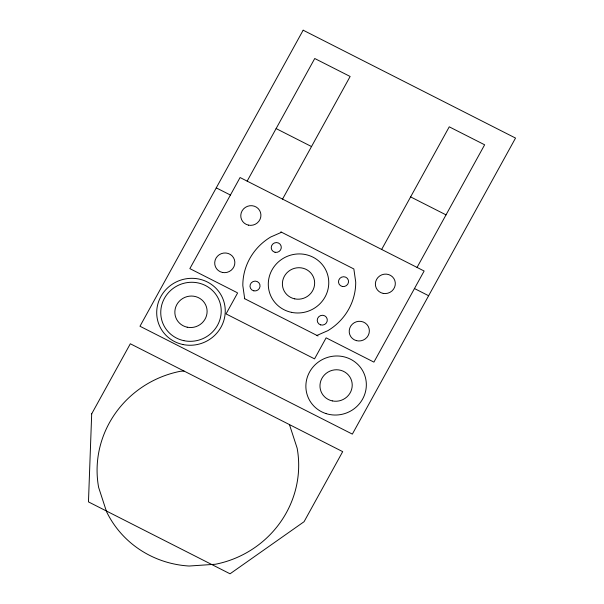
<?xml version="1.0" encoding="UTF-8"?>
<svg xmlns="http://www.w3.org/2000/svg" width="604" height="604" viewBox="0 0 604 604"><rect width="100%" height="100%" fill="white"/><g stroke="black" fill="none" stroke-linecap="round" stroke-linejoin="round"><path stroke-width="0.91" d="M247.149 181.125L314.744 58.505L350.139 76.481L282.544 199.109M237.644 292.895L226.055 313.914L314.548 358.867L326.13 337.84L373.914 362.113L424.129 271.022L240.075 177.531L189.86 268.621L236.904 292.517M381.652 249.444L449.248 126.825L484.642 144.801L417.047 267.429M281.585 232.253L270.713 237.002A56.753 54.821 -23.5 0 0 242.823 285.609L244.688 298.716M316.949 335.424L327.821 330.675A56.753 54.821 -23.5 0 0 355.718 282.068L353.853 268.961L280.83 231.868M184.024 371.045L180.332 371.294A101.344 97.893 -23.5 0 0 98.618 487.36L106.538 511.664A101.344 97.893 -23.5 0 0 189.143 566.031L215.432 564.249A101.344 97.893 -23.5 0 0 297.145 448.183L289.452 424.597M276.119 128.577L311.513 146.553M410.622 196.896L446.016 214.873M216.262 187.859L230.418 195.047M414.472 288.538L428.629 295.733M244.356 298.542L318.036 335.975M91.695 413.838L88.463 501.886L230.048 573.8L304.069 521.705L342.687 451.641L130.321 343.767L91.695 413.838M303.163 30.2L139.977 326.251L352.343 434.117L515.537 138.074L303.163 30.2M294.729 298.859A16.217 15.659 -23.5 0 0 313.997 278.633A16.217 15.659 -23.5 0 0 286.847 272.887A16.217 15.659 -23.5 0 0 294.729 298.859M291.407 312.328A30.404 29.369 -23.5 0 0 327.542 274.412A30.404 29.369 -23.5 0 0 276.632 263.631A30.404 29.369 -23.5 0 0 291.407 312.328M248.478 225.141A10.132 9.792 -23.5 0 0 260.52 212.502A10.132 9.792 -23.5 0 0 243.548 208.909A10.132 9.792 -23.5 0 0 248.478 225.141M222.4 272.442A10.132 9.792 -23.5 0 0 234.45 259.803A10.132 9.792 -23.5 0 0 217.478 256.209A10.132 9.792 -23.5 0 0 222.4 272.442M383.238 293.408A10.034 9.687 -23.5 0 0 394.85 280.626A10.034 9.687 -23.5 0 0 377.961 277.478A10.034 9.687 -23.5 0 0 383.238 293.408M356.383 340.633A10.132 9.792 -23.5 0 0 369.089 328.629A10.132 9.792 -23.5 0 0 352.366 324.144A10.132 9.792 -23.5 0 0 356.383 340.633M325.986 413.581A30.404 29.369 -23.5 0 0 365.843 379.41A30.404 29.369 -23.5 0 0 316.481 363.533A30.404 29.369 -23.5 0 0 325.986 413.581M182.914 344.514A34.458 33.28 -23.5 0 0 223.865 301.547A34.458 33.28 -23.5 0 0 166.168 289.324A34.458 33.28 -23.5 0 0 182.914 344.514M342.332 286.462A5.066 4.892 -23.5 0 0 348.349 280.143A5.066 4.892 -23.5 0 0 339.871 278.346A5.066 4.892 -23.5 0 0 342.332 286.462M320.671 324.892A5.066 4.892 -23.5 0 0 327.209 319.086A5.066 4.892 -23.5 0 0 318.935 316.579A5.066 4.892 -23.5 0 0 320.671 324.892M275.077 252.298A5.066 4.892 -23.5 0 0 281.102 245.979A5.066 4.892 -23.5 0 0 272.615 244.182A5.066 4.892 -23.5 0 0 275.077 252.298M253.839 290.841A5.066 4.892 -23.5 0 0 259.856 284.522A5.066 4.892 -23.5 0 0 251.377 282.725A5.066 4.892 -23.5 0 0 253.839 290.841M187.187 327.194A16.217 15.659 -23.5 0 0 206.455 306.968A16.217 15.659 -23.5 0 0 179.305 301.222A16.217 15.659 -23.5 0 0 187.187 327.194M183.865 340.664A30.404 29.369 -23.5 0 0 219.992 302.747A30.404 29.369 -23.5 0 0 169.09 291.974A30.404 29.369 -23.5 0 0 183.865 340.664M332.306 400.905A16.217 15.659 -23.5 0 0 351.573 380.686A16.217 15.659 -23.5 0 0 324.423 374.933A16.217 15.659 -23.5 0 0 332.306 400.905"/></g></svg>
